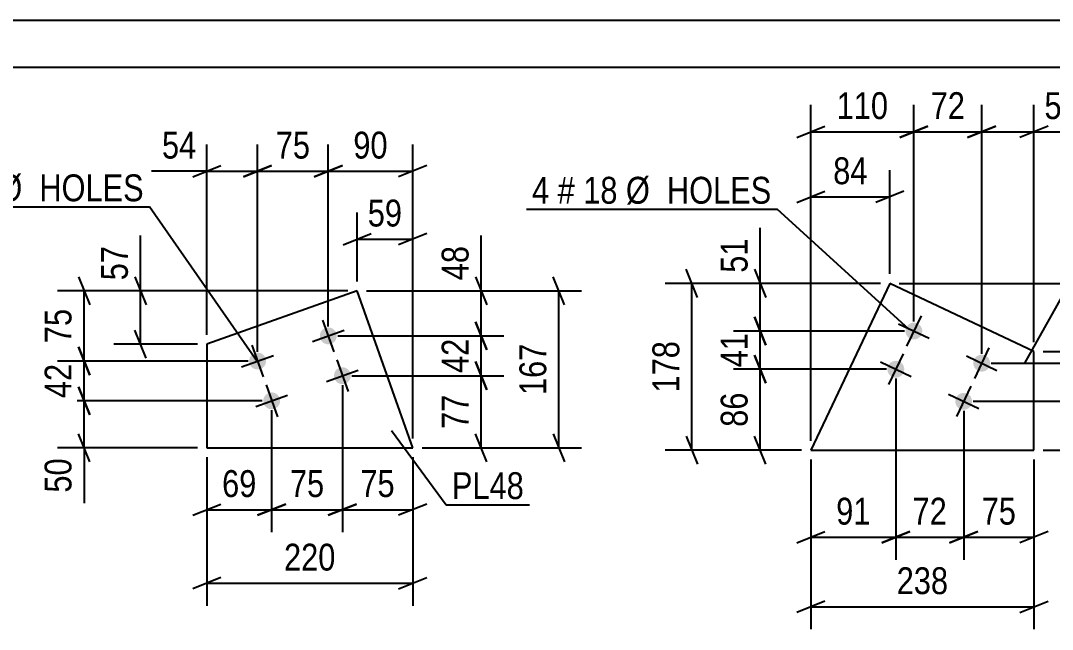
# Model space of a CAD drawing. Header units: millimetres. Extents: x 0 to 420, y 0 to 297.
# Drawn here: x 213.5 to 323.5, y 232.1 to 297 of the extents above; entities that cross this region are included whole.
import ezdxf

# ---------------------------------------------------------------- set-up
doc = ezdxf.new("R2010")
doc.units = ezdxf.units.MM
doc.styles.add('Arial Narrow', font='ARIALN.TTF', dxfattribs={"height": 0.2})

# ---------------------------------------------------------------- blocks, each defined once
blk = doc.blocks.new('Unknown-283123132-1133')
at = {"color": 5, "linetype": 'Continuous'}
for p, q in [((420, 297), (0, 297)), ((415, 292), (5, 292))]:
    blk.add_line(p, q, dxfattribs=at)
blk = doc.blocks.new('Part-283123132-2314 - 2298')
at = {"color": 2, "linetype": 'Continuous'}
for p, q in [((249.38, 268.2), (233.36, 262.52)), ((255.31, 251.48), (249.38, 268.2)), ((233.36, 262.52), (233.36, 251.48)), ((233.36, 251.48), (255.31, 251.48))]:
    blk.add_line(p, q, dxfattribs=at)
blk = doc.blocks.new('Bolt-283123132-2319 - 2298')
at = {"linetype": 'Continuous'}
for points in [[(247.16, 263.7, -1), (245.46, 263.1, -1)], [(239.62, 261.02, -1), (237.92, 260.42, -1)], [(248.66, 259.46, -1), (246.97, 258.86, -1)], [(241.12, 256.78, -1), (239.43, 256.18, -1)]]:
    blk.add_hatch(color=1, dxfattribs=at).paths.add_polyline_path(points)
at = {"color": 1, "linetype": 'Continuous'}
for p, q in [((245.71, 265.09), (246.91, 261.7)), ((244.61, 262.8), (248.01, 264)), ((238.17, 262.42), (239.37, 259.03)), ((237.07, 260.12), (240.47, 261.32)), ((247.21, 260.85), (248.42, 257.46)), ((246.12, 258.55), (249.51, 259.76)), ((239.67, 258.18), (240.88, 254.79)), ((238.58, 255.88), (241.97, 257.08))]:
    blk.add_line(p, q, dxfattribs=at)
blk = doc.blocks.new('Bolt-283123132-2033 - 1999')
at = {"linetype": 'Continuous'}
for points in [[(309.55, 263.53, -1), (307.93, 264.3, -1)], [(307.63, 259.46, -1), (306, 260.23, -1)], [(316.79, 260.11, -1), (315.16, 260.88, -1)], [(314.86, 256.04, -1), (313.24, 256.81, -1)]]:
    blk.add_hatch(color=1, dxfattribs=at).paths.add_polyline_path(points)
at = {"color": 1, "linetype": 'Continuous'}
for p, q in [((309.51, 265.54), (307.97, 262.29)), ((307.11, 264.69), (310.37, 263.15)), ((316.74, 262.12), (315.2, 258.87)), ((307.59, 261.48), (306.05, 258.22)), ((314.35, 261.27), (317.6, 259.73)), ((305.19, 260.62), (308.44, 259.08)), ((314.82, 258.06), (313.28, 254.8)), ((312.42, 257.2), (315.68, 255.66))]:
    blk.add_line(p, q, dxfattribs=at)
blk = doc.blocks.new('Part-283123132-2048 - 1999')
at = {"color": 2, "linetype": 'Continuous'}
for p, q in [((306.17, 269), (297.76, 251.22)), ((321.54, 261.74), (306.17, 269)), ((321.54, 251.22), (321.54, 261.74)), ((297.76, 251.22), (321.54, 251.22))]:
    blk.add_line(p, q, dxfattribs=at)
blk = doc.blocks.new('StraightDimension-283123132-16434 - 2298')
at = {"color": 7, "linetype": 'Continuous'}
for p, q in [((246.31, 264.4), (246.31, 283.8)), ((255.31, 252.48), (255.31, 283.8)), ((244.81, 280.35), (247.81, 281.55)), ((246.31, 280.95), (255.31, 280.95)), ((256.81, 281.55), (253.81, 280.35))]:
    blk.add_line(p, q, dxfattribs=at)
at = {"color": 0}
blk.add_wipeout([(253.24, 281.7), (253.24, 285.9), (248.38, 285.9), (248.38, 281.7)], dxfattribs=at)
at = {"color": 3, "style": 'Arial Narrow'}
blk.add_text('90', height=2.863, dxfattribs=at).set_placement((248.98, 282.3))
blk = doc.blocks.new('StraightDimension-283123132-2362 - 2298')
at = {"color": 7, "linetype": 'Continuous'}
for p, q in [((262.01, 264.9), (263.21, 261.9)), ((247.31, 263.4), (265.01, 263.4)), ((262.61, 259.16), (262.61, 263.4)), ((263.21, 257.66), (262.01, 260.66)), ((248.81, 259.16), (265.01, 259.16))]:
    blk.add_line(p, q, dxfattribs=at)
at = {"color": 0}
blk.add_wipeout([(261.86, 263.71), (257.66, 263.71), (257.66, 258.85), (261.86, 258.85)], dxfattribs=at)
at = {"color": 3, "style": 'Arial Narrow'}
blk.add_text('42', height=2.863, rotation=90.0002, dxfattribs=at).set_placement((261.26, 259.45))
blk = doc.blocks.new('StraightDimension-283123132-16436 - 2298')
at = {"color": 7, "linetype": 'Continuous'}
for p, q in [((233.36, 263.52), (233.36, 283.8)), ((238.77, 261.72), (238.77, 283.8)), ((233.36, 280.95), (227.45, 280.95)), ((233.36, 280.95), (227.45, 280.95)), ((231.86, 280.35), (234.86, 281.55)), ((233.36, 280.95), (238.77, 280.95)), ((240.27, 281.55), (237.27, 280.35))]:
    blk.add_line(p, q, dxfattribs=at)
at = {"color": 0}
blk.add_wipeout([(232.83, 281.7), (232.83, 285.9), (227.98, 285.9), (227.98, 281.7)], dxfattribs=at)
at = {"color": 3, "style": 'Arial Narrow'}
blk.add_text('54', height=2.863, dxfattribs=at).set_placement((228.58, 282.3))
blk = doc.blocks.new('StraightDimension-283123132-2447 - 2298')
at = {"color": 7, "linetype": 'Continuous'}
for p, q in [((233.36, 250.48), (233.36, 234.64)), ((255.31, 250.48), (255.31, 234.64)), ((234.86, 237.64), (231.86, 236.44)), ((253.81, 236.44), (256.81, 237.64)), ((233.36, 237.04), (255.31, 237.04))]:
    blk.add_line(p, q, dxfattribs=at)
at = {"color": 0}
blk.add_wipeout([(247.68, 237.79), (247.68, 241.99), (240.99, 241.99), (240.99, 237.79)], dxfattribs=at)
at = {"color": 3, "style": 'Arial Narrow'}
blk.add_text('220', height=2.863, dxfattribs=at).set_placement((241.59, 238.39))
blk = doc.blocks.new('StraightDimension-283123132-2352 - 2298')
at = {"color": 7, "linetype": 'Continuous'}
for p, q in [((262.61, 268.2), (262.61, 274.11)), ((262.61, 268.2), (262.61, 274.11)), ((262.01, 269.7), (263.21, 266.7)), ((250.38, 268.2), (265.01, 268.2)), ((262.61, 263.4), (262.61, 268.2)), ((263.21, 261.9), (262.01, 264.9)), ((247.31, 263.4), (265.01, 263.4))]:
    blk.add_line(p, q, dxfattribs=at)
at = {"color": 0}
blk.add_wipeout([(261.86, 273.58), (257.66, 273.58), (257.66, 268.73), (261.86, 268.73)], dxfattribs=at)
at = {"color": 3, "style": 'Arial Narrow'}
blk.add_text('48', height=2.863, rotation=90.0002, dxfattribs=at).set_placement((261.26, 269.33))
blk = doc.blocks.new('StraightDimension-283123132-2372 - 2298')
at = {"color": 7, "linetype": 'Continuous'}
for p, q in [((262.01, 260.66), (263.21, 257.66)), ((248.81, 259.16), (265.01, 259.16)), ((262.61, 251.48), (262.61, 259.16)), ((263.21, 249.98), (262.01, 252.98)), ((256.31, 251.48), (265.01, 251.48))]:
    blk.add_line(p, q, dxfattribs=at)
at = {"color": 0}
blk.add_wipeout([(261.86, 257.75), (257.66, 257.75), (257.66, 252.89), (261.86, 252.89)], dxfattribs=at)
at = {"color": 3, "style": 'Arial Narrow'}
blk.add_text('77', height=2.863, rotation=90.0002, dxfattribs=at).set_placement((261.26, 253.49))
blk = doc.blocks.new('StraightDimension-283123132-2381 - 2298')
at = {"color": 7, "linetype": 'Continuous'}
for p, q in [((219.68, 257.98), (220.88, 254.98)), ((239.27, 256.48), (217.43, 256.48)), ((220.28, 251.48), (220.28, 256.48)), ((220.88, 249.98), (219.68, 252.98)), ((232.36, 251.48), (217.43, 251.48)), ((220.28, 251.48), (220.28, 245.58)), ((220.28, 251.48), (220.28, 245.58))]:
    blk.add_line(p, q, dxfattribs=at)
at = {"color": 0}
blk.add_wipeout([(219.53, 250.96), (215.33, 250.96), (215.33, 246.1), (219.53, 246.1)], dxfattribs=at)
at = {"color": 3, "style": 'Arial Narrow'}
blk.add_text('50', height=2.863, rotation=90.0002, dxfattribs=at).set_placement((218.93, 246.7))
blk = doc.blocks.new('StraightDimension-283123132-2387 - 2298')
at = {"color": 7, "linetype": 'Continuous'}
for p, q in [((219.68, 262.22), (220.88, 259.22)), ((237.77, 260.72), (217.43, 260.72)), ((220.28, 256.48), (220.28, 260.72)), ((220.88, 254.98), (219.68, 257.98)), ((239.27, 256.48), (217.43, 256.48))]:
    blk.add_line(p, q, dxfattribs=at)
at = {"color": 0}
blk.add_wipeout([(219.53, 261.03), (215.33, 261.03), (215.33, 256.17), (219.53, 256.17)], dxfattribs=at)
at = {"color": 3, "style": 'Arial Narrow'}
blk.add_text('42', height=2.863, rotation=90.0002, dxfattribs=at).set_placement((218.93, 256.77))
blk = doc.blocks.new('StraightDimension-283123132-2395 - 2298')
at = {"color": 7, "linetype": 'Continuous'}
for p, q in [((219.68, 269.7), (220.88, 266.7)), ((248.38, 268.2), (217.43, 268.2)), ((220.28, 260.72), (220.28, 268.2)), ((220.88, 259.22), (219.68, 262.22)), ((237.77, 260.72), (217.43, 260.72))]:
    blk.add_line(p, q, dxfattribs=at)
at = {"color": 0}
blk.add_wipeout([(219.53, 266.89), (215.33, 266.89), (215.33, 262.03), (219.53, 262.03)], dxfattribs=at)
at = {"color": 3, "style": 'Arial Narrow'}
blk.add_text('75', height=2.863, rotation=90.0002, dxfattribs=at).set_placement((218.93, 262.63))
blk = doc.blocks.new('StraightDimension-283123132-2404 - 2298')
at = {"color": 7, "linetype": 'Continuous'}
for p, q in [((247.81, 258.16), (247.81, 242.48)), ((255.31, 250.48), (255.31, 242.48)), ((246.31, 244.28), (249.31, 245.48)), ((256.81, 245.48), (253.81, 244.28)), ((247.81, 244.88), (255.31, 244.88))]:
    blk.add_line(p, q, dxfattribs=at)
at = {"color": 0}
blk.add_wipeout([(253.99, 245.63), (253.99, 249.83), (249.13, 249.83), (249.13, 245.63)], dxfattribs=at)
at = {"color": 3, "style": 'Arial Narrow'}
blk.add_text('75', height=2.863, dxfattribs=at).set_placement((249.73, 246.23))
blk = doc.blocks.new('StraightDimension-283123132-2410 - 2298')
at = {"color": 7, "linetype": 'Continuous'}
for p, q in [((247.81, 258.16), (247.81, 242.48)), ((240.27, 255.48), (240.27, 242.48)), ((238.77, 244.28), (241.77, 245.48)), ((249.31, 245.48), (246.31, 244.28)), ((240.27, 244.88), (247.81, 244.88))]:
    blk.add_line(p, q, dxfattribs=at)
at = {"color": 0}
blk.add_wipeout([(246.47, 245.63), (246.47, 249.83), (241.62, 249.83), (241.62, 245.63)], dxfattribs=at)
at = {"color": 3, "style": 'Arial Narrow'}
blk.add_text('75', height=2.863, dxfattribs=at).set_placement((242.22, 246.23))
blk = doc.blocks.new('StraightDimension-283123132-2418 - 2298')
at = {"color": 7, "linetype": 'Continuous'}
for p, q in [((240.27, 255.48), (240.27, 242.48)), ((233.36, 250.48), (233.36, 242.48)), ((231.86, 244.28), (234.86, 245.48)), ((241.77, 245.48), (238.77, 244.28)), ((233.36, 244.88), (240.27, 244.88))]:
    blk.add_line(p, q, dxfattribs=at)
at = {"color": 0}
blk.add_wipeout([(239.25, 245.63), (239.25, 249.83), (234.39, 249.83), (234.39, 245.63)], dxfattribs=at)
at = {"color": 3, "style": 'Arial Narrow'}
blk.add_text('69', height=2.863, dxfattribs=at).set_placement((234.99, 246.23))
blk = doc.blocks.new('StraightDimension-283123132-2425 - 2298')
at = {"color": 7, "linetype": 'Continuous'}
for p, q in [((271.5, 266.7), (270.3, 269.7)), ((250.38, 268.2), (273.3, 268.2)), ((270.9, 251.48), (270.9, 268.2)), ((270.3, 252.98), (271.5, 249.98)), ((256.31, 251.48), (273.3, 251.48))]:
    blk.add_line(p, q, dxfattribs=at)
at = {"color": 0}
blk.add_wipeout([(270.15, 263.18), (265.95, 263.18), (265.95, 256.5), (270.15, 256.5)], dxfattribs=at)
at = {"color": 3, "style": 'Arial Narrow'}
blk.add_text('167', height=2.863, rotation=90.0002, dxfattribs=at).set_placement((269.55, 257.1))
blk = doc.blocks.new('StraightDimension-283123132-2432 - 2298')
at = {"color": 7, "linetype": 'Continuous'}
for p, q in [((226.29, 268.2), (226.29, 274.11)), ((226.29, 268.2), (226.29, 274.11)), ((225.69, 269.7), (226.89, 266.7)), ((248.38, 268.2), (223.44, 268.2)), ((226.29, 262.52), (226.29, 268.2)), ((226.89, 261.02), (225.69, 264.02)), ((232.36, 262.52), (223.44, 262.52))]:
    blk.add_line(p, q, dxfattribs=at)
at = {"color": 0}
blk.add_wipeout([(225.54, 273.58), (221.34, 273.58), (221.34, 268.73), (225.54, 268.73)], dxfattribs=at)
at = {"color": 3, "style": 'Arial Narrow'}
blk.add_text('57', height=2.863, rotation=90.0002, dxfattribs=at).set_placement((224.94, 269.33))
blk = doc.blocks.new('StraightDimension-283123132-2452 - 2298')
at = {"color": 7, "linetype": 'Continuous'}
for p, q in [((249.38, 269.2), (249.38, 276.56)), ((255.31, 252.48), (255.31, 276.56)), ((247.88, 273.11), (250.88, 274.31)), ((256.81, 274.31), (253.81, 273.11)), ((249.38, 273.71), (255.31, 273.71))]:
    blk.add_line(p, q, dxfattribs=at)
at = {"color": 0}
blk.add_wipeout([(254.77, 274.46), (254.77, 278.66), (249.92, 278.66), (249.92, 274.46)], dxfattribs=at)
at = {"color": 3, "style": 'Arial Narrow'}
blk.add_text('59', height=2.863, dxfattribs=at).set_placement((250.52, 275.06))
blk = doc.blocks.new('StraightDimension-283123132-16435 - 2298')
at = {"color": 7, "linetype": 'Continuous'}
for p, q in [((238.77, 261.72), (238.77, 283.8)), ((246.31, 264.4), (246.31, 283.8)), ((237.27, 280.35), (240.27, 281.55)), ((238.77, 280.95), (246.31, 280.95)), ((247.81, 281.55), (244.81, 280.35))]:
    blk.add_line(p, q, dxfattribs=at)
at = {"color": 0}
blk.add_wipeout([(244.97, 281.7), (244.97, 285.9), (240.11, 285.9), (240.11, 281.7)], dxfattribs=at)
at = {"color": 3, "style": 'Arial Narrow'}
blk.add_text('75', height=2.863, dxfattribs=at).set_placement((240.71, 282.3))
blk = doc.blocks.new('StraightDimension-283123132-2216 - 1999')
at = {"color": 7, "linetype": 'Continuous'}
for p, q in [((314.05, 255.43), (314.05, 239.54)), ((321.54, 250.22), (321.54, 239.54)), ((312.55, 241.34), (315.55, 242.54)), ((323.04, 242.54), (320.04, 241.34)), ((314.05, 241.94), (321.54, 241.94))]:
    blk.add_line(p, q, dxfattribs=at)
at = {"color": 0}
blk.add_wipeout([(320.22, 242.69), (320.22, 246.89), (315.37, 246.89), (315.37, 242.69)], dxfattribs=at)
at = {"color": 3, "style": 'Arial Narrow'}
blk.add_text('75', height=2.863, dxfattribs=at).set_placement((315.97, 243.29))
blk = doc.blocks.new('StraightDimension-283123132-2161 - 1999')
at = {"color": 7, "linetype": 'Continuous'}
for p, q in [((285.68, 267.5), (284.48, 270.5)), ((305.17, 269), (282.23, 269)), ((285.08, 251.22), (285.08, 269)), ((284.48, 252.72), (285.68, 249.72)), ((296.76, 251.22), (282.23, 251.22))]:
    blk.add_line(p, q, dxfattribs=at)
at = {"color": 0}
blk.add_wipeout([(284.33, 263.45), (280.13, 263.45), (280.13, 256.77), (284.33, 256.77)], dxfattribs=at)
at = {"color": 3, "style": 'Arial Narrow'}
blk.add_text('178', height=2.863, rotation=90.0002, dxfattribs=at).set_placement((283.73, 257.37))
blk = doc.blocks.new('StraightDimension-283123132-2201 - 1999')
at = {"color": 7, "linetype": 'Continuous'}
for p, q in [((291.76, 265.42), (292.96, 262.42)), ((307.74, 263.92), (289.51, 263.92)), ((292.36, 259.85), (292.36, 263.92)), ((292.96, 258.35), (291.76, 261.35)), ((305.82, 259.85), (289.51, 259.85))]:
    blk.add_line(p, q, dxfattribs=at)
at = {"color": 0}
blk.add_wipeout([(291.61, 264.31), (287.41, 264.31), (287.41, 259.45), (291.61, 259.45)], dxfattribs=at)
at = {"color": 3, "style": 'Arial Narrow'}
blk.add_text('41', height=2.863, rotation=90.0002, dxfattribs=at).set_placement((291.01, 260.05))
blk = doc.blocks.new('StraightDimension-283123132-2141 - 1999')
at = {"color": 7, "linetype": 'Continuous'}
for p, q in [((297.76, 250.22), (297.76, 232.13)), ((321.54, 250.22), (321.54, 232.13)), ((299.26, 235.13), (296.26, 233.93)), ((297.76, 234.53), (321.54, 234.53)), ((320.04, 233.93), (323.04, 235.13))]:
    blk.add_line(p, q, dxfattribs=at)
at = {"color": 0}
blk.add_wipeout([(312.99, 235.28), (312.99, 239.48), (306.31, 239.48), (306.31, 235.28)], dxfattribs=at)
at = {"color": 3, "style": 'Arial Narrow'}
blk.add_text('238', height=2.863, dxfattribs=at).set_placement((306.91, 235.88))
blk = doc.blocks.new('StraightDimension-283123132-2125 - 1999')
at = {"color": 7, "linetype": 'Continuous'}
for p, q in [((297.76, 252.22), (297.76, 281.07)), ((306.17, 270), (306.17, 281.07)), ((296.26, 277.62), (299.26, 278.82)), ((307.67, 278.82), (304.67, 277.62)), ((297.76, 278.22), (306.17, 278.22))]:
    blk.add_line(p, q, dxfattribs=at)
at = {"color": 0}
blk.add_wipeout([(304.39, 278.97), (304.39, 283.17), (299.54, 283.17), (299.54, 278.97)], dxfattribs=at)
at = {"color": 3, "style": 'Arial Narrow'}
blk.add_text('84', height=2.863, dxfattribs=at).set_placement((300.14, 279.57))
blk = doc.blocks.new('StraightDimension-283123132-2146 - 1999')
at = {"color": 7, "linetype": 'Continuous'}
for p, q in [((330.57, 270.5), (331.77, 267.5)), ((307.17, 269), (333.57, 269)), ((331.17, 261.74), (331.17, 269)), ((331.77, 260.24), (330.57, 263.24)), ((322.54, 261.74), (333.57, 261.74))]:
    blk.add_line(p, q, dxfattribs=at)
at = {"color": 0}
blk.add_wipeout([(330.42, 267.8), (326.22, 267.8), (326.22, 262.94), (330.42, 262.94)], dxfattribs=at)
at = {"color": 3, "style": 'Arial Narrow'}
blk.add_text('73', height=2.863, rotation=90.0002, dxfattribs=at).set_placement((329.82, 263.54))
blk = doc.blocks.new('StraightDimension-283123132-2168 - 1999')
at = {"color": 7, "linetype": 'Continuous'}
for p, q in [((315.97, 261.5), (315.97, 288.01)), ((321.54, 262.74), (321.54, 288.01)), ((314.47, 284.56), (317.47, 285.76)), ((315.97, 285.16), (321.54, 285.16)), ((323.04, 285.76), (320.04, 284.56)), ((321.54, 285.16), (327.44, 285.16)), ((321.54, 285.16), (327.44, 285.16))]:
    blk.add_line(p, q, dxfattribs=at)
at = {"color": 0}
blk.add_wipeout([(326.92, 285.91), (326.92, 290.11), (322.06, 290.11), (322.06, 285.91)], dxfattribs=at)
at = {"color": 3, "style": 'Arial Narrow'}
blk.add_text('56', height=2.863, dxfattribs=at).set_placement((322.66, 286.51))
blk = doc.blocks.new('StraightDimension-283123132-2178 - 1999')
at = {"color": 7, "linetype": 'Continuous'}
for p, q in [((308.74, 264.92), (308.74, 288.01)), ((315.97, 261.5), (315.97, 288.01)), ((307.24, 284.56), (310.24, 285.76)), ((308.74, 285.16), (315.97, 285.16)), ((317.47, 285.76), (314.47, 284.56))]:
    blk.add_line(p, q, dxfattribs=at)
at = {"color": 0}
blk.add_wipeout([(314.79, 285.91), (314.79, 290.11), (309.93, 290.11), (309.93, 285.91)], dxfattribs=at)
at = {"color": 3, "style": 'Arial Narrow'}
blk.add_text('72', height=2.863, dxfattribs=at).set_placement((310.53, 286.51))
blk = doc.blocks.new('StraightDimension-283123132-2186 - 1999')
at = {"color": 7, "linetype": 'Continuous'}
for p, q in [((297.76, 252.22), (297.76, 288.01)), ((308.74, 264.92), (308.74, 288.01)), ((296.26, 284.56), (299.26, 285.76)), ((297.76, 285.16), (308.74, 285.16)), ((310.24, 285.76), (307.24, 284.56))]:
    blk.add_line(p, q, dxfattribs=at)
at = {"color": 0}
blk.add_wipeout([(306.59, 285.91), (306.59, 290.11), (299.91, 290.11), (299.91, 285.91)], dxfattribs=at)
at = {"color": 3, "style": 'Arial Narrow'}
blk.add_text('110', height=2.863, dxfattribs=at).set_placement((300.51, 286.51))
blk = doc.blocks.new('StraightDimension-283123132-2193 - 1999')
at = {"color": 7, "linetype": 'Continuous'}
for p, q in [((292.36, 269), (292.36, 274.91)), ((292.36, 269), (292.36, 274.91)), ((291.76, 270.5), (292.96, 267.5)), ((305.17, 269), (289.51, 269)), ((292.36, 263.92), (292.36, 269)), ((292.96, 262.42), (291.76, 265.42)), ((307.74, 263.92), (289.51, 263.92))]:
    blk.add_line(p, q, dxfattribs=at)
at = {"color": 0}
blk.add_wipeout([(291.61, 274.39), (287.41, 274.39), (287.41, 269.53), (291.61, 269.53)], dxfattribs=at)
at = {"color": 3, "style": 'Arial Narrow'}
blk.add_text('51', height=2.863, rotation=90.0002, dxfattribs=at).set_placement((291.01, 270.13))
blk = doc.blocks.new('StraightDimension-283123132-16316 - 1999')
at = {"color": 7, "linetype": 'Continuous'}
for p, q in [((338.42, 262), (339.62, 259)), ((316.97, 260.5), (341.42, 260.5)), ((339.02, 256.43), (339.02, 260.5)), ((339.62, 254.93), (338.42, 257.93)), ((315.05, 256.43), (341.42, 256.43))]:
    blk.add_line(p, q, dxfattribs=at)
at = {"color": 0}
blk.add_wipeout([(338.27, 260.89), (334.07, 260.89), (334.07, 256.03), (338.27, 256.03)], dxfattribs=at)
at = {"color": 3, "style": 'Arial Narrow'}
blk.add_text('41', height=2.863, rotation=90.0002, dxfattribs=at).set_placement((337.67, 256.63))
blk = doc.blocks.new('StraightDimension-283123132-2209 - 1999')
at = {"color": 7, "linetype": 'Continuous'}
for p, q in [((291.76, 261.35), (292.96, 258.35)), ((305.82, 259.85), (289.51, 259.85)), ((292.36, 251.22), (292.36, 259.85)), ((292.96, 249.72), (291.76, 252.72)), ((296.76, 251.22), (289.51, 251.22))]:
    blk.add_line(p, q, dxfattribs=at)
at = {"color": 0}
blk.add_wipeout([(291.61, 257.96), (287.41, 257.96), (287.41, 253.11), (291.61, 253.11)], dxfattribs=at)
at = {"color": 3, "style": 'Arial Narrow'}
blk.add_text('86', height=2.863, rotation=90.0002, dxfattribs=at).set_placement((291.01, 253.71))
blk = doc.blocks.new('StraightDimension-283123132-2222 - 1999')
at = {"color": 7, "linetype": 'Continuous'}
for p, q in [((306.82, 258.85), (306.82, 239.54)), ((314.05, 255.43), (314.05, 239.54)), ((305.32, 241.34), (308.32, 242.54)), ((315.55, 242.54), (312.55, 241.34)), ((306.82, 241.94), (314.05, 241.94))]:
    blk.add_line(p, q, dxfattribs=at)
at = {"color": 0}
blk.add_wipeout([(312.86, 242.69), (312.86, 246.89), (308, 246.89), (308, 242.69)], dxfattribs=at)
at = {"color": 3, "style": 'Arial Narrow'}
blk.add_text('72', height=2.863, dxfattribs=at).set_placement((308.6, 243.29))
blk = doc.blocks.new('StraightDimension-283123132-2230 - 1999')
at = {"color": 7, "linetype": 'Continuous'}
for p, q in [((306.82, 258.85), (306.82, 239.54)), ((297.76, 250.22), (297.76, 239.54)), ((296.26, 241.34), (299.26, 242.54)), ((308.32, 242.54), (305.32, 241.34)), ((297.76, 241.94), (306.82, 241.94))]:
    blk.add_line(p, q, dxfattribs=at)
at = {"color": 0}
blk.add_wipeout([(304.72, 242.69), (304.72, 246.89), (299.86, 246.89), (299.86, 242.69)], dxfattribs=at)
at = {"color": 3, "style": 'Arial Narrow'}
blk.add_text('91', height=2.863, dxfattribs=at).set_placement((300.46, 243.29))
blk = doc.blocks.new('StraightDimension-283123132-16315 - 1999')
at = {"color": 7, "linetype": 'Continuous'}
for p, q in [((338.42, 270.5), (339.62, 267.5)), ((307.17, 269), (341.42, 269)), ((339.02, 260.5), (339.02, 269)), ((339.62, 259), (338.42, 262)), ((316.97, 260.5), (341.42, 260.5))]:
    blk.add_line(p, q, dxfattribs=at)
at = {"color": 0}
blk.add_wipeout([(338.27, 267.18), (334.07, 267.18), (334.07, 262.32), (338.27, 262.32)], dxfattribs=at)
at = {"color": 3, "style": 'Arial Narrow'}
blk.add_text('85', height=2.863, rotation=90.0002, dxfattribs=at).set_placement((337.67, 262.92))
blk = doc.blocks.new('StraightDimension-283123132-16317 - 1999')
at = {"color": 7, "linetype": 'Continuous'}
for p, q in [((338.42, 257.93), (339.62, 254.93)), ((315.05, 256.43), (341.42, 256.43)), ((339.02, 251.22), (339.02, 256.43)), ((339.62, 249.72), (338.42, 252.72)), ((322.54, 251.22), (341.42, 251.22)), ((339.02, 251.22), (339.02, 245.31)), ((339.02, 251.22), (339.02, 245.31))]:
    blk.add_line(p, q, dxfattribs=at)
at = {"color": 0}
blk.add_wipeout([(338.27, 250.7), (334.07, 250.7), (334.07, 245.84), (338.27, 245.84)], dxfattribs=at)
at = {"color": 3, "style": 'Arial Narrow'}
blk.add_text('52', height=2.863, rotation=90.0002, dxfattribs=at).set_placement((337.67, 246.44))
blk = doc.blocks.new('Mark-283123132-2310 - 2298')
at = {"color": 30, "linetype": 'Continuous'}
for p, q in [((253.06, 253.33), (258.89, 245.41)), ((258.89, 245.41), (267.77, 245.41))]:
    blk.add_line(p, q, dxfattribs=at)
at = {"color": 0}
blk.add_wipeout([(267.17, 246.01), (267.17, 249.01), (259.49, 249.01), (259.49, 246.01)], dxfattribs=at)
blk.add_wipeout([(267.17, 246.01), (267.17, 249.01), (259.49, 249.01), (259.49, 246.01)], dxfattribs=at)
at = {"color": 3, "style": 'Arial Narrow'}
blk.add_text('PL48', height=2.863, dxfattribs=at).set_placement((259.49, 246.01))
blk = doc.blocks.new('Mark-283123132-2315 - 2298')
at = {"color": 7, "linetype": 'Continuous'}
for p in [(200.52, 277.15), (238.73, 260.67)]:
    blk.add_line(p, (227.26, 277.15), dxfattribs=at)
at = {"color": 0}
for points in [[(202.94, 277.75), (202.94, 280.75), (201.12, 280.75), (201.12, 277.75)], [(205.67, 277.75), (205.67, 280.75), (203.84, 280.75), (203.84, 277.75)], [(210.23, 277.75), (210.23, 280.75), (206.57, 280.75), (206.57, 277.75)], [(226.66, 277.75), (226.66, 280.75), (211.13, 280.75), (211.13, 277.75)]]:
    blk.add_wipeout(points, dxfattribs=at)
for points in [[(202.94, 277.75), (202.94, 280.75), (201.12, 280.75), (201.12, 277.75)], [(205.67, 277.75), (205.67, 280.75), (203.84, 280.75), (203.84, 277.75)], [(210.23, 277.75), (210.23, 280.75), (206.57, 280.75), (206.57, 277.75)], [(226.66, 277.75), (226.66, 280.75), (211.13, 280.75), (211.13, 277.75)]]:
    blk.add_wipeout(points, dxfattribs=at)
at = {"color": 3, "style": 'Arial Narrow'}
for s, height, p in [('4', 2.86, (201.12, 277.75)), ('#', 2.86, (203.84, 277.75)), ('18', 2.863, (206.57, 277.75)), ('Ø  HOLES', 2.863, (211.13, 277.75))]:
    blk.add_text(s, height=height, dxfattribs=at).set_placement(p)
blk = doc.blocks.new('Mark-283123132-2029 - 1999')
at = {"color": 7, "linetype": 'Continuous'}
for p in [(267.43, 276.89), (308.24, 264.08)]:
    blk.add_line(p, (294.17, 276.89), dxfattribs=at)
at = {"color": 0}
for points in [[(269.86, 277.49), (269.86, 280.49), (268.03, 280.49), (268.03, 277.49)], [(272.59, 277.49), (272.59, 280.49), (270.76, 280.49), (270.76, 277.49)], [(277.14, 277.49), (277.14, 280.49), (273.49, 280.49), (273.49, 277.49)], [(293.57, 277.49), (293.57, 280.49), (278.04, 280.49), (278.04, 277.49)]]:
    blk.add_wipeout(points, dxfattribs=at)
for points in [[(269.86, 277.49), (269.86, 280.49), (268.03, 280.49), (268.03, 277.49)], [(272.59, 277.49), (272.59, 280.49), (270.76, 280.49), (270.76, 277.49)], [(277.14, 277.49), (277.14, 280.49), (273.49, 280.49), (273.49, 277.49)], [(293.57, 277.49), (293.57, 280.49), (278.04, 280.49), (278.04, 277.49)]]:
    blk.add_wipeout(points, dxfattribs=at)
at = {"color": 3, "style": 'Arial Narrow'}
for s, height, p in [('4', 2.86, (268.03, 277.49)), ('#', 2.86, (270.76, 277.49)), ('18', 2.863, (273.49, 277.49)), ('Ø  HOLES', 2.863, (278.04, 277.49))]:
    blk.add_text(s, height=height, dxfattribs=at).set_placement(p)
blk = doc.blocks.new('Mark-283123132-2044 - 1999')
at = {"color": 30, "linetype": 'Continuous'}
for p, q in [((320.58, 260.49), (328.01, 273.82)), ((328.01, 273.82), (336.89, 273.82))]:
    blk.add_line(p, q, dxfattribs=at)
at = {"color": 0}
blk.add_wipeout([(336.29, 274.42), (336.29, 277.42), (328.61, 277.42), (328.61, 274.42)], dxfattribs=at)
blk.add_wipeout([(336.29, 274.42), (336.29, 277.42), (328.61, 277.42), (328.61, 274.42)], dxfattribs=at)
at = {"color": 3, "style": 'Arial Narrow'}
blk.add_text('PL45', height=2.863, dxfattribs=at).set_placement((328.61, 274.42))

msp = doc.modelspace()

# ---------------------------------------------------------------- block references
for name in ['Unknown-283123132-1133', 'Part-283123132-2048 - 1999', 'Part-283123132-2314 - 2298', 'Bolt-283123132-2319 - 2298', 'Bolt-283123132-2033 - 1999']:
    msp.add_blockref(name, (0, 0))

# ---------------------------------------------------------------- next in the draw order: block references
for name in ['StraightDimension-283123132-16436 - 2298', 'StraightDimension-283123132-16434 - 2298', 'StraightDimension-283123132-2161 - 1999', 'StraightDimension-283123132-2216 - 1999', 'StraightDimension-283123132-2447 - 2298']:
    msp.add_blockref(name, (0, 0))

# ---------------------------------------------------------------- next in the draw order: block references
for name in ['StraightDimension-283123132-2201 - 1999', 'StraightDimension-283123132-2362 - 2298', 'StraightDimension-283123132-2381 - 2298', 'StraightDimension-283123132-2141 - 1999']:
    msp.add_blockref(name, (0, 0))

# ---------------------------------------------------------------- next in the draw order: block references
for name in ['StraightDimension-283123132-2125 - 1999', 'StraightDimension-283123132-2352 - 2298', 'StraightDimension-283123132-2387 - 2298', 'StraightDimension-283123132-2372 - 2298']:
    msp.add_blockref(name, (0, 0))

# ---------------------------------------------------------------- next in the draw order: block references
for name in ['StraightDimension-283123132-2395 - 2298', 'StraightDimension-283123132-2146 - 1999', 'StraightDimension-283123132-2404 - 2298']:
    msp.add_blockref(name, (0, 0))

# ---------------------------------------------------------------- next in the draw order: block references
for name in ['StraightDimension-283123132-2168 - 1999', 'StraightDimension-283123132-2432 - 2298', 'StraightDimension-283123132-2425 - 2298', 'StraightDimension-283123132-2410 - 2298']:
    msp.add_blockref(name, (0, 0))

# ---------------------------------------------------------------- next in the draw order: block references
for name in ['StraightDimension-283123132-2178 - 1999', 'StraightDimension-283123132-2452 - 2298', 'StraightDimension-283123132-2418 - 2298']:
    msp.add_blockref(name, (0, 0))

# ---------------------------------------------------------------- next in the draw order: block references
for name in ['StraightDimension-283123132-2186 - 1999', 'StraightDimension-283123132-16435 - 2298', 'StraightDimension-283123132-16316 - 1999', 'Mark-283123132-2310 - 2298']:
    msp.add_blockref(name, (0, 0))

# ---------------------------------------------------------------- next in the draw order: block references
for name in ['Mark-283123132-2315 - 2298', 'StraightDimension-283123132-2193 - 1999', 'StraightDimension-283123132-2209 - 1999']:
    msp.add_blockref(name, (0, 0))

# ---------------------------------------------------------------- next in the draw order: block references
msp.add_blockref('StraightDimension-283123132-2222 - 1999', (0, 0))

# ---------------------------------------------------------------- next in the draw order: block references
for name in ['StraightDimension-283123132-2230 - 1999', 'StraightDimension-283123132-16317 - 1999']:
    msp.add_blockref(name, (0, 0))

# ---------------------------------------------------------------- next in the draw order: block references
msp.add_blockref('StraightDimension-283123132-16315 - 1999', (0, 0))

# ---------------------------------------------------------------- next in the draw order: block references
for name in ['Mark-283123132-2029 - 1999', 'Mark-283123132-2044 - 1999']:
    msp.add_blockref(name, (0, 0))

doc.saveas('drawing.dxf')
